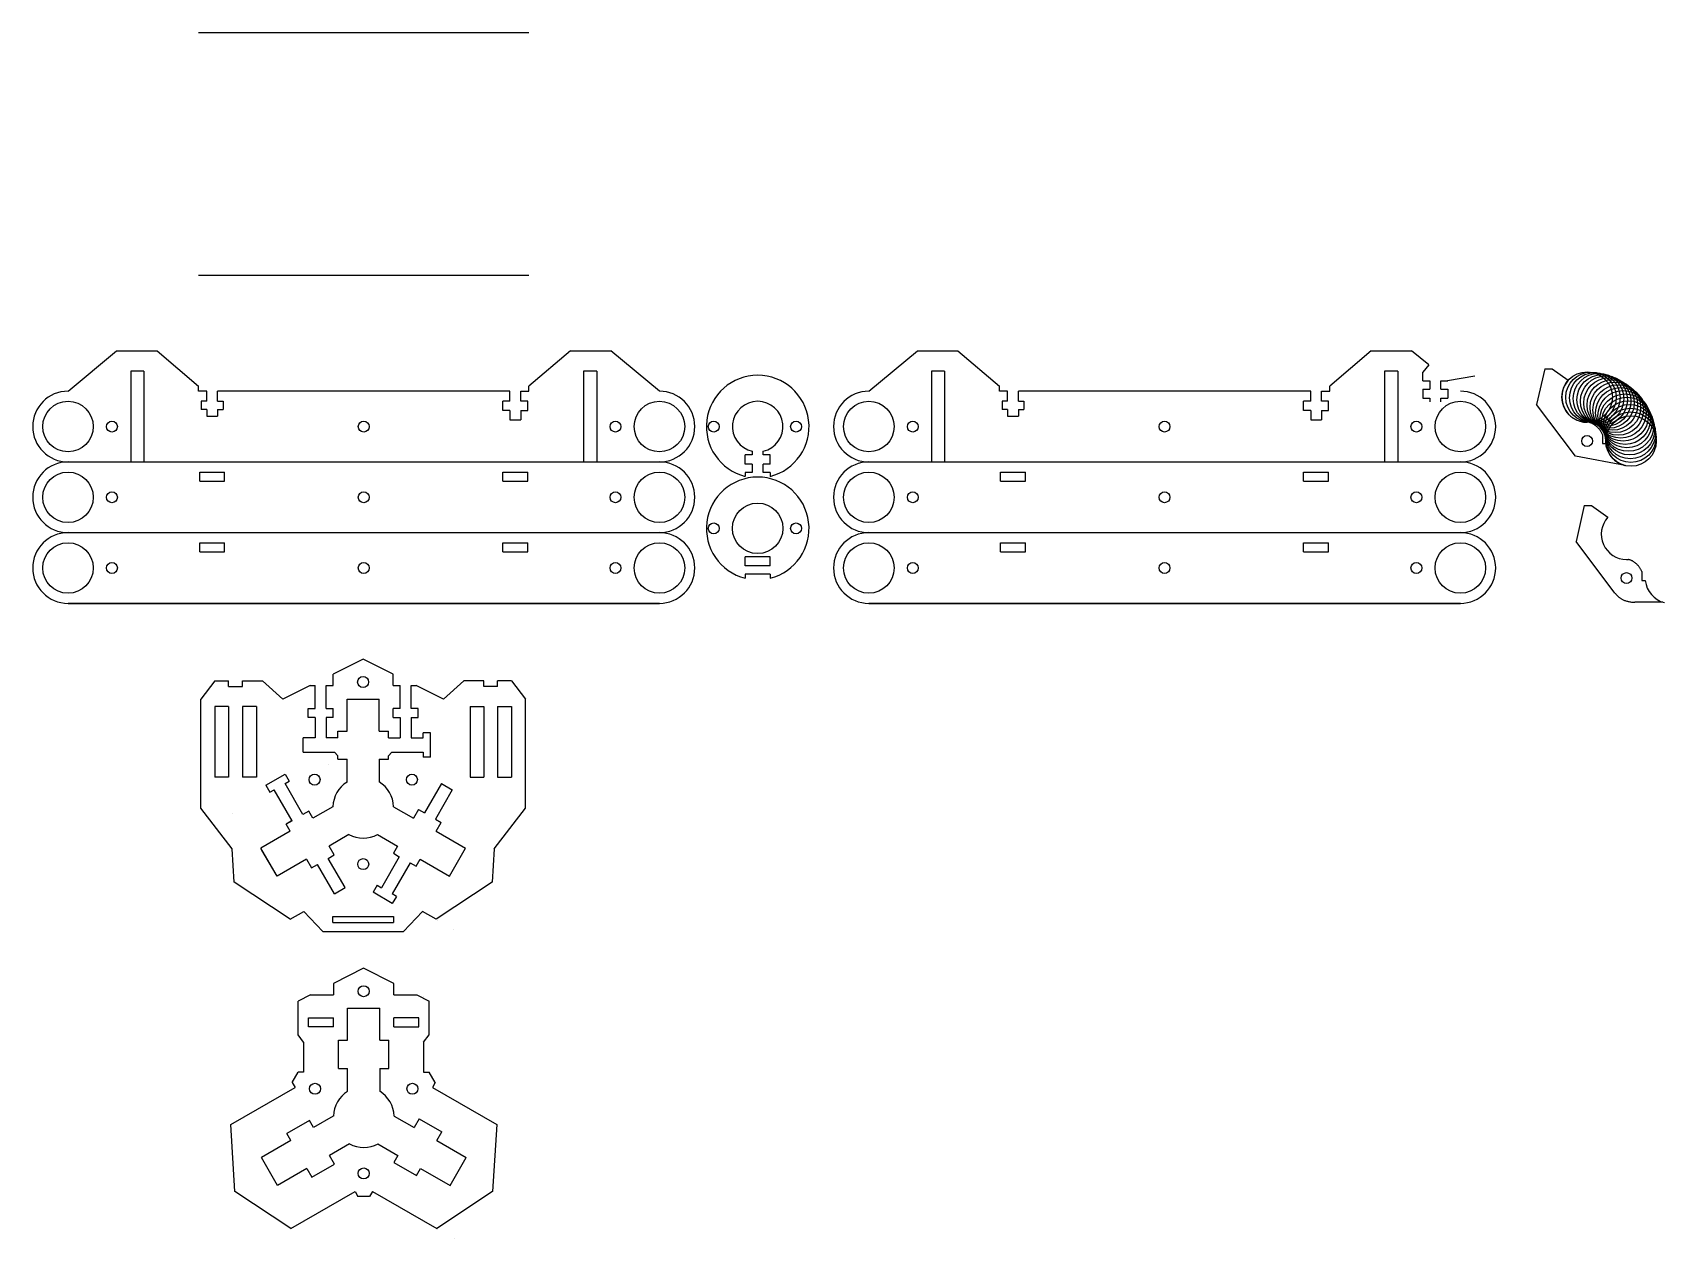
# Model space of a CAD drawing. Header units: inches. Extents: x 88.2 to 104.4, y 1.1 to 13.
import ezdxf

# ---------------------------------------------------------------- set-up
doc = ezdxf.new("R2010")
doc.units = ezdxf.units.IN
doc.header["$MEASUREMENT"] = 0
doc.layers.get('0').update_dxf_attribs({"lineweight": 25, "true_color": 0xffffff})

msp = doc.modelspace()

# ---------------------------------------------------------------- linework, layer by layer
for p, q in [((89.866, 13), (93.134, 13)), ((89.866, 10.6), (93.134, 10.6)), ((88.573, 9.45), (89.054, 9.85)), ((89.054, 9.85), (89.454, 9.85)), ((89.454, 9.85), (89.866, 9.5)), ((93.546, 9.85), (93.134, 9.5)), ((93.546, 9.85), (93.946, 9.85)), ((94.427, 9.45), (93.946, 9.85)), ((96.5, 9.45), (96.982, 9.85)), ((96.982, 9.85), (97.382, 9.85)), ((97.382, 9.85), (97.793, 9.5)), ((101.473, 9.85), (101.062, 9.5)), ((101.473, 9.85), (101.873, 9.85)), ((102.042, 9.71), (101.873, 9.85)), ((102.042, 9.71), (101.983, 9.637)), ((101.983, 9.554), (101.983, 9.637)), ((101.983, 9.554), (102.053, 9.554)), ((102.053, 9.554), (102.053, 9.471)), ((102.161, 9.554), (102.23, 9.554)), ((102.161, 9.471), (102.161, 9.554)), ((102.5, 9.6), (102.229, 9.554)), ((103.192, 9.673), (103.11, 9.32)), ((103.192, 9.673), (103.263, 9.673)), ((103.263, 9.673), (103.424, 9.559)), ((89.866, 9.45), (89.866, 9.5)), ((89.946, 9.45), (89.866, 9.45)), ((89.946, 9.35), (89.946, 9.45)), ((92.946, 9.45), (90.054, 9.45)), ((90.054, 9.35), (90.054, 9.45)), ((92.946, 9.35), (92.946, 9.45)), ((93.054, 9.45), (93.134, 9.45)), ((93.054, 9.35), (93.054, 9.45)), ((93.134, 9.45), (93.134, 9.5)), ((97.793, 9.45), (97.793, 9.5)), ((97.874, 9.45), (97.793, 9.45)), ((97.874, 9.35), (97.874, 9.45)), ((100.874, 9.45), (97.981, 9.45)), ((97.981, 9.35), (97.981, 9.45)), ((100.874, 9.35), (100.874, 9.45)), ((100.981, 9.45), (101.062, 9.45)), ((100.981, 9.35), (100.981, 9.45)), ((101.062, 9.45), (101.062, 9.5)), ((101.983, 9.471), (102.053, 9.471)), ((101.983, 9.471), (101.983, 9.38)), ((101.983, 9.38), (102.053, 9.38)), ((102.053, 9.38), (102.053, 9.344)), ((102.161, 9.471), (102.23, 9.471)), ((102.161, 9.38), (102.23, 9.38)), ((102.161, 9.344), (102.161, 9.38)), ((102.23, 9.471), (102.23, 9.38)), ((89.946, 9.35), (89.892, 9.35)), ((89.892, 9.35), (89.892, 9.269)), ((89.946, 9.269), (89.892, 9.269)), ((89.946, 9.269), (89.946, 9.204)), ((90.054, 9.35), (90.108, 9.35)), ((90.054, 9.269), (90.054, 9.204)), ((90.054, 9.269), (90.108, 9.269)), ((90.108, 9.35), (90.108, 9.269)), ((92.877, 9.258), (92.877, 9.35)), ((92.946, 9.35), (92.877, 9.35)), ((92.946, 9.258), (92.877, 9.258)), ((92.946, 9.258), (92.946, 9.166)), ((93.123, 9.35), (93.054, 9.35)), ((93.054, 9.258), (93.054, 9.166)), ((93.054, 9.258), (93.123, 9.258)), ((93.123, 9.258), (93.123, 9.35)), ((97.874, 9.35), (97.82, 9.35)), ((97.82, 9.35), (97.82, 9.269)), ((97.874, 9.269), (97.82, 9.269)), ((97.874, 9.269), (97.874, 9.204)), ((97.981, 9.35), (98.035, 9.35)), ((97.981, 9.269), (97.981, 9.204)), ((97.981, 9.269), (98.035, 9.269)), ((98.035, 9.35), (98.035, 9.269)), ((100.804, 9.258), (100.804, 9.35)), ((100.874, 9.35), (100.804, 9.35)), ((100.874, 9.258), (100.804, 9.258)), ((100.874, 9.258), (100.874, 9.166)), ((101.051, 9.35), (100.981, 9.35)), ((100.981, 9.258), (100.981, 9.166)), ((100.981, 9.258), (101.051, 9.258)), ((101.051, 9.258), (101.051, 9.35)), ((103.496, 8.808), (103.11, 9.32)), ((89.946, 9.204), (90.054, 9.204)), ((92.946, 9.166), (93.054, 9.166)), ((97.874, 9.204), (97.981, 9.204)), ((100.874, 9.166), (100.981, 9.166)), ((103.628, 9.142), (103.604, 9.142)), ((103.761, 9.023), (103.763, 8.933)), ((103.763, 8.933), (103.796, 8.933)), ((88.573, 8.75), (94.427, 8.75)), ((88.573, 8.75), (94.427, 8.75)), ((96.5, 8.75), (102.355, 8.75)), ((96.5, 8.75), (102.355, 8.75)), ((103.985, 8.714), (103.496, 8.808)), ((103.582, 8.317), (103.5, 7.963)), ((103.582, 8.317), (103.653, 8.317)), ((103.653, 8.317), (103.814, 8.202)), ((88.573, 8.05), (94.427, 8.05)), ((88.573, 8.05), (94.427, 8.05)), ((96.5, 8.05), (102.355, 8.05)), ((96.5, 8.05), (102.355, 8.05)), ((103.886, 7.452), (103.5, 7.963)), ((104, 7.785), (104.018, 7.785)), ((104.151, 7.666), (104.153, 7.576)), ((104.153, 7.576), (104.186, 7.576)), ((94.427, 7.35), (88.573, 7.35)), ((88.573, 7.35), (94.427, 7.35)), ((102.355, 7.35), (96.5, 7.35)), ((96.5, 7.35), (102.355, 7.35)), ((104.361, 7.361), (104.082, 7.361))]:
    msp.add_line(p, q)
at = {"color": 6, "true_color": 0xff00ff}
for p, q in [((89.323, 9.65), (89.193, 9.65)), ((89.193, 9.65), (89.193, 8.75)), ((89.323, 9.65), (89.323, 8.75)), ((93.807, 9.65), (93.677, 9.65)), ((93.677, 9.65), (93.677, 8.75)), ((93.807, 9.65), (93.807, 8.75)), ((97.25, 9.65), (97.12, 9.65)), ((97.12, 9.65), (97.12, 8.75)), ((97.25, 9.65), (97.25, 8.75)), ((101.735, 9.65), (101.605, 9.65)), ((101.605, 9.65), (101.605, 8.75)), ((101.735, 9.65), (101.735, 8.75)), ((90.163, 6.328), (90.027, 6.328)), ((90.027, 6.328), (90.027, 5.628)), ((90.163, 6.328), (90.163, 5.628)), ((90.437, 6.328), (90.3, 6.328)), ((90.3, 6.328), (90.3, 5.628)), ((90.437, 6.328), (90.437, 5.628)), ((92.552, 6.328), (92.689, 6.328)), ((92.552, 6.328), (92.552, 5.628)), ((92.689, 6.328), (92.689, 5.628)), ((92.825, 6.328), (92.962, 6.328)), ((92.825, 6.328), (92.825, 5.628)), ((92.825, 6.328), (92.825, 5.628)), ((92.825, 6.328), (92.825, 5.628)), ((92.962, 6.328), (92.962, 5.628)), ((90.163, 5.628), (90.027, 5.628)), ((90.437, 5.628), (90.3, 5.628)), ((92.552, 5.628), (92.689, 5.628)), ((92.825, 5.628), (92.962, 5.628)), ((90.954, 3.157), (90.954, 3.248)), ((90.954, 3.248), (91.2, 3.248)), ((91.2, 3.157), (91.2, 3.248)), ((91.798, 3.157), (91.798, 3.248)), ((92.044, 3.248), (91.798, 3.248)), ((92.044, 3.157), (92.044, 3.248)), ((91.2, 3.157), (90.954, 3.157)), ((91.798, 3.157), (92.044, 3.157))]:
    msp.add_line(p, q, dxfattribs=at)
at = {"color": 7, "true_color": 0x000000}
for p, q in [((95.346, 8.82), (95.277, 8.82)), ((95.277, 8.728), (95.277, 8.82)), ((95.346, 8.728), (95.277, 8.728)), ((95.346, 8.855), (95.346, 8.82)), ((95.346, 8.728), (95.346, 8.645)), ((95.454, 8.82), (95.454, 8.855)), ((95.523, 8.82), (95.454, 8.82)), ((95.523, 8.728), (95.454, 8.728)), ((95.454, 8.645), (95.454, 8.728)), ((95.523, 8.728), (95.523, 8.82)), ((95.277, 8.645), (95.277, 8.608)), ((95.346, 8.645), (95.277, 8.645)), ((95.523, 8.645), (95.454, 8.645)), ((95.523, 8.645), (95.523, 8.608)), ((95.277, 7.638), (95.277, 7.6)), ((95.523, 7.638), (95.277, 7.638)), ((95.523, 7.638), (95.523, 7.6))]:
    msp.add_line(p, q, dxfattribs=at)
at = {"color": 3, "true_color": 0x00ff00}
for p, q in [((89.877, 8.65), (90.123, 8.65)), ((89.877, 8.558), (89.877, 8.65)), ((90.123, 8.558), (90.123, 8.65)), ((92.877, 8.65), (93.123, 8.65)), ((92.877, 8.558), (92.877, 8.65)), ((93.123, 8.558), (93.123, 8.65)), ((97.804, 8.65), (98.051, 8.65)), ((97.804, 8.558), (97.804, 8.65)), ((98.051, 8.558), (98.051, 8.65)), ((100.804, 8.65), (101.051, 8.65)), ((100.804, 8.558), (100.804, 8.65)), ((101.051, 8.558), (101.051, 8.65)), ((89.877, 8.558), (90.123, 8.558)), ((92.877, 8.558), (93.123, 8.558)), ((97.804, 8.558), (98.051, 8.558)), ((100.804, 8.558), (101.051, 8.558)), ((89.877, 7.95), (90.123, 7.95)), ((89.877, 7.859), (89.877, 7.95)), ((90.123, 7.859), (90.123, 7.95)), ((92.877, 7.95), (93.123, 7.95)), ((92.877, 7.859), (92.877, 7.95)), ((93.123, 7.859), (93.123, 7.95)), ((97.804, 7.95), (98.051, 7.95)), ((97.804, 7.859), (97.804, 7.95)), ((98.051, 7.859), (98.051, 7.95)), ((100.804, 7.95), (101.051, 7.95)), ((100.804, 7.859), (100.804, 7.95)), ((101.051, 7.859), (101.051, 7.95)), ((89.877, 7.859), (90.123, 7.859)), ((92.877, 7.859), (93.123, 7.859)), ((95.523, 7.812), (95.277, 7.812)), ((95.277, 7.721), (95.277, 7.812)), ((95.523, 7.721), (95.523, 7.812)), ((97.804, 7.859), (98.051, 7.859)), ((100.804, 7.859), (101.051, 7.859)), ((95.523, 7.721), (95.277, 7.721)), ((90.027, 6.583), (89.889, 6.4)), ((90.027, 6.583), (90.163, 6.583)), ((90.163, 6.528), (90.163, 6.583)), ((90.163, 6.528), (90.163, 6.583)), ((90.163, 6.528), (90.3, 6.528)), ((90.3, 6.528), (90.3, 6.583)), ((90.3, 6.583), (90.499, 6.583)), ((90.698, 6.4), (90.499, 6.583)), ((90.969, 6.536), (90.698, 6.4)), ((90.969, 6.536), (91.018, 6.536)), ((91.018, 6.31), (91.018, 6.536)), ((91.971, 6.31), (91.971, 6.536)), ((91.971, 6.536), (92.02, 6.536)), ((92.291, 6.4), (92.02, 6.536)), ((92.291, 6.4), (92.49, 6.583)), ((92.689, 6.583), (92.49, 6.583)), ((92.689, 6.528), (92.689, 6.583)), ((92.825, 6.528), (92.689, 6.528)), ((92.962, 6.583), (92.825, 6.583)), ((92.825, 6.528), (92.825, 6.583)), ((92.825, 6.528), (92.825, 6.583)), ((92.962, 6.583), (93.1, 6.4)), ((89.889, 5.322), (89.889, 6.4)), ((90.949, 6.219), (90.949, 6.31)), ((90.949, 6.31), (91.018, 6.31)), ((92.04, 6.31), (91.971, 6.31)), ((92.04, 6.219), (92.04, 6.31)), ((93.1, 5.323), (93.1, 6.4)), ((91.018, 6.219), (90.949, 6.219)), ((91.018, 6.219), (91.018, 6.02)), ((91.971, 6.219), (92.04, 6.219)), ((91.971, 6.219), (91.971, 6.02)), ((90.9, 5.875), (90.9, 6.02)), ((91.018, 6.02), (90.9, 6.02)), ((91.971, 6.02), (92.089, 6.02)), ((92.089, 6.02), (92.089, 6.069)), ((92.161, 6.069), (92.089, 6.069)), ((92.161, 5.826), (92.161, 6.069)), ((90.9, 5.875), (91.211, 5.875)), ((91.211, 5.875), (91.245, 5.841)), ((91.245, 5.807), (91.245, 5.841)), ((91.778, 5.875), (91.744, 5.841)), ((91.744, 5.807), (91.744, 5.841)), ((91.778, 5.875), (92.089, 5.875)), ((92.089, 5.875), (92.089, 5.826)), ((92.161, 5.826), (92.089, 5.826)), ((90.531, 5.55), (90.722, 5.66)), ((90.722, 5.66), (90.763, 5.589)), ((91.153, 5.75), (91.153, 5.75)), ((91.245, 5.807), (91.335, 5.807)), ((91.335, 5.58), (91.335, 5.807)), ((91.654, 5.807), (91.744, 5.807)), ((91.654, 5.807), (91.654, 5.582)), ((90.531, 5.55), (90.572, 5.479)), ((90.572, 5.479), (90.615, 5.504)), ((90.792, 5.197), (90.615, 5.504)), ((90.721, 5.565), (90.763, 5.589)), ((90.898, 5.258), (90.721, 5.565)), ((92.27, 5.565), (92.102, 5.275)), ((92.376, 5.503), (92.209, 5.214)), ((92.27, 5.565), (92.376, 5.503)), ((91.194, 5.336), (90.997, 5.222)), ((91.796, 5.336), (91.993, 5.222)), ((90.199, 4.92), (89.889, 5.322)), ((90.204, 5.267), (90.204, 5.267)), ((90.792, 5.197), (90.733, 5.163)), ((90.783, 5.192), (90.733, 5.163)), ((90.957, 5.292), (90.898, 5.258)), ((90.997, 5.222), (90.957, 5.292)), ((92.043, 5.309), (91.993, 5.222)), ((92.043, 5.309), (92.102, 5.275)), ((92.209, 5.214), (92.268, 5.18)), ((92.218, 5.093), (92.268, 5.18)), ((92.792, 4.92), (93.1, 5.323)), ((90.773, 5.093), (90.482, 4.925)), ((90.773, 5.093), (90.733, 5.163)), ((90.773, 5.093), (90.733, 5.163)), ((91.354, 5.06), (91.157, 4.946)), ((91.636, 5.06), (91.834, 4.946)), ((92.218, 5.093), (92.508, 4.925)), ((90.219, 4.589), (90.199, 4.92)), ((90.642, 4.649), (90.482, 4.925)), ((90.632, 4.666), (90.492, 4.908)), ((91.148, 4.825), (91.207, 4.859)), ((91.207, 4.859), (91.157, 4.946)), ((91.834, 4.946), (91.794, 4.876)), ((91.794, 4.876), (91.852, 4.842)), ((92.349, 4.649), (92.508, 4.925)), ((92.792, 4.92), (92.772, 4.589)), ((90.932, 4.817), (90.642, 4.649)), ((90.932, 4.817), (90.983, 4.73)), ((90.983, 4.73), (91.042, 4.764)), ((91.209, 4.474), (91.042, 4.764)), ((91.315, 4.536), (91.148, 4.825)), ((91.852, 4.842), (91.675, 4.535)), ((91.959, 4.781), (91.782, 4.474)), ((91.959, 4.781), (92.018, 4.747)), ((92.018, 4.747), (92.058, 4.816)), ((92.058, 4.816), (92.349, 4.649)), ((90.773, 4.223), (90.219, 4.589)), ((91.209, 4.474), (91.315, 4.536)), ((91.633, 4.56), (91.592, 4.489)), ((91.633, 4.56), (91.675, 4.535)), ((92.772, 4.589), (92.217, 4.223)), ((91.783, 4.378), (91.592, 4.489)), ((91.824, 4.449), (91.782, 4.474)), ((91.824, 4.449), (91.783, 4.378)), ((90.773, 4.223), (90.907, 4.3)), ((91.095, 4.1), (90.907, 4.3)), ((91.195, 4.19), (91.195, 4.25)), ((91.195, 4.25), (91.795, 4.25)), ((91.795, 4.25), (91.795, 4.19)), ((91.895, 4.1), (92.083, 4.3)), ((92.217, 4.223), (92.083, 4.3)), ((92.229, 4.215), (92.229, 4.215)), ((91.095, 4.1), (91.895, 4.1)), ((91.195, 4.19), (91.795, 4.19)), ((92.389, 4.125), (92.389, 4.125)), ((91.499, 3.737), (91.201, 3.588)), ((91.798, 3.587), (91.499, 3.737)), ((91.201, 3.588), (91.201, 3.474)), ((91.798, 3.474), (91.798, 3.587)), ((90.974, 3.474), (90.85, 3.412)), ((90.85, 3.079), (90.85, 3.412)), ((90.974, 3.474), (91.201, 3.474)), ((91.798, 3.474), (92.025, 3.474)), ((92.025, 3.474), (92.148, 3.412)), ((92.093, 3.455), (92.093, 3.455)), ((92.148, 3.079), (92.148, 3.412)), ((90.905, 3.007), (90.85, 3.079)), ((92.093, 3.007), (92.148, 3.079)), ((90.905, 3.007), (90.905, 2.708)), ((92.093, 3.007), (92.093, 2.708)), ((90.792, 2.607), (90.85, 2.708)), ((90.792, 2.607), (90.82, 2.558)), ((90.905, 2.708), (90.85, 2.708)), ((92.093, 2.708), (92.148, 2.708)), ((92.208, 2.607), (92.148, 2.708)), ((92.208, 2.607), (92.18, 2.558)), ((90.184, 2.191), (90.82, 2.558)), ((92.18, 2.558), (92.816, 2.19)), ((90.224, 1.527), (90.184, 2.191)), ((90.209, 2.205), (90.209, 2.205)), ((92.816, 2.19), (92.776, 1.527)), ((90.778, 1.161), (90.224, 1.527)), ((90.778, 1.161), (91.415, 1.528)), ((91.415, 1.528), (91.443, 1.479)), ((91.557, 1.479), (91.443, 1.479)), ((91.586, 1.528), (91.557, 1.479)), ((91.586, 1.528), (92.222, 1.161)), ((92.776, 1.527), (92.222, 1.161)), ((92.234, 1.154), (92.234, 1.154)), ((92.234, 1.154), (92.234, 1.154)), ((92.394, 1.063), (92.394, 1.063))]:
    msp.add_line(p, q, dxfattribs=at)
at = {"color": 1, "true_color": 0xff0000}
for p, q in [((91.494, 6.798), (91.196, 6.649)), ((91.793, 6.649), (91.494, 6.798)), ((91.196, 6.536), (91.196, 6.649)), ((91.793, 6.536), (91.793, 6.649)), ((91.127, 6.31), (91.127, 6.536)), ((91.127, 6.536), (91.196, 6.536)), ((91.793, 6.536), (91.862, 6.536)), ((91.862, 6.31), (91.862, 6.536)), ((91.127, 6.31), (91.196, 6.31)), ((91.196, 6.219), (91.196, 6.31)), ((91.335, 6.402), (91.654, 6.402)), ((91.335, 6.086), (91.335, 6.402)), ((91.654, 6.086), (91.654, 6.402)), ((91.793, 6.219), (91.793, 6.31)), ((91.862, 6.31), (91.793, 6.31)), ((91.196, 6.219), (91.127, 6.219)), ((91.127, 6.219), (91.127, 6.02)), ((91.793, 6.219), (91.862, 6.219)), ((91.862, 6.219), (91.862, 6.02)), ((91.245, 6.02), (91.129, 6.02)), ((91.245, 6.02), (91.245, 6.086)), ((91.245, 6.086), (91.335, 6.086)), ((91.654, 6.086), (91.744, 6.086)), ((91.744, 6.02), (91.744, 6.086)), ((91.744, 6.02), (91.862, 6.02)), ((91.34, 3.341), (91.659, 3.341)), ((91.34, 3.025), (91.34, 3.341)), ((91.659, 3.025), (91.659, 3.341)), ((91.25, 2.958), (91.25, 3.025)), ((91.25, 2.746), (91.25, 3.025)), ((91.25, 3.025), (91.34, 3.025)), ((91.659, 3.025), (91.749, 3.025)), ((91.749, 2.746), (91.749, 3.025)), ((91.25, 2.746), (91.34, 2.746)), ((91.34, 2.519), (91.34, 2.746)), ((91.659, 2.746), (91.749, 2.746)), ((91.659, 2.746), (91.659, 2.52)), ((91.199, 2.274), (91.002, 2.161)), ((91.801, 2.274), (91.998, 2.161)), ((90.962, 2.23), (90.738, 2.101)), ((90.778, 2.031), (90.738, 2.101)), ((90.778, 2.031), (90.738, 2.101)), ((91.002, 2.161), (90.962, 2.23)), ((92.048, 2.247), (91.998, 2.161)), ((92.048, 2.247), (92.272, 2.118)), ((92.222, 2.031), (92.272, 2.118)), ((90.778, 2.031), (90.487, 1.863)), ((91.359, 1.998), (91.162, 1.885)), ((91.641, 1.998), (91.839, 1.884)), ((92.222, 2.031), (92.513, 1.863)), ((90.646, 1.587), (90.487, 1.863)), ((90.987, 1.668), (91.212, 1.798)), ((91.212, 1.798), (91.162, 1.885)), ((91.839, 1.884), (91.798, 1.815)), ((91.798, 1.815), (92.023, 1.685)), ((92.354, 1.587), (92.513, 1.863)), ((90.937, 1.755), (90.646, 1.587)), ((90.937, 1.755), (90.987, 1.668)), ((92.023, 1.685), (92.063, 1.755)), ((92.063, 1.755), (92.354, 1.587))]:
    msp.add_line(p, q, dxfattribs=at)
at = {"color": 3, "true_color": 0x00ff00}
for centre, radius in [((103.61, 9.392), 0.25), ((103.648, 9.39), 0.25), ((103.686, 9.385), 0.25), ((103.723, 9.377), 0.25), ((103.759, 9.365), 0.25), ((103.794, 9.351), 0.25), ((103.827, 9.333), 0.25), ((103.86, 9.313), 0.25), ((103.89, 9.29), 0.25), ((103.918, 9.264), 0.25), ((103.943, 9.236), 0.25), ((103.966, 9.206), 0.25), ((103.987, 9.174), 0.25), ((104.004, 9.141), 0.25), ((88.573, 9.1), 0.25), ((94.427, 9.1), 0.25), ((96.5, 9.1), 0.25), ((102.355, 9.1), 0.25), ((104.019, 9.105), 0.25), ((104.03, 9.069), 0.25), ((104.038, 9.032), 0.25), ((104.043, 8.995), 0.25), ((104.045, 8.957), 0.25), ((89.008, 9.1), 0.0539), ((91.5, 9.1), 0.0539), ((93.992, 9.1), 0.0539), ((94.965, 9.1), 0.0539), ((95.78, 9.1), 0.0539), ((96.935, 9.1), 0.0539), ((99.427, 9.1), 0.0539), ((101.92, 9.1), 0.0539), ((88.573, 8.4), 0.25), ((94.427, 8.4), 0.25), ((96.5, 8.4), 0.25), ((102.355, 8.4), 0.25), ((89.008, 8.4), 0.0539), ((91.5, 8.4), 0.0539), ((93.992, 8.4), 0.0539), ((96.935, 8.4), 0.0539), ((99.427, 8.4), 0.0539), ((101.92, 8.4), 0.0539), ((95.4, 8.092), 0.25), ((94.965, 8.092), 0.0539), ((95.78, 8.092), 0.0539), ((88.573, 7.7), 0.25), ((94.427, 7.7), 0.25), ((96.5, 7.7), 0.25), ((102.355, 7.7), 0.25), ((89.008, 7.7), 0.0539), ((91.5, 7.7), 0.0539), ((93.992, 7.7), 0.0539), ((96.935, 7.7), 0.0539), ((99.427, 7.7), 0.0539), ((101.92, 7.7), 0.0539)]:
    msp.add_circle(centre, radius, dxfattribs=at)
for centre in [(103.61, 8.957), (104, 7.6)]:
    msp.add_circle(centre, 0.0539)
at = {"color": 6, "true_color": 0xff00ff}
for centre in [(91.494, 6.571), (91.013, 5.605), (91.977, 5.605), (91.495, 4.768), (91.499, 3.51), (91.018, 2.544), (91.982, 2.544), (91.5, 1.706)]:
    msp.add_circle(centre, 0.0545, dxfattribs=at)
at = {"color": 7, "true_color": 0x000000}
for centre, radius, start, end in [((95.4, 9.1), 0.508, 284.0571, 255.9429), ((95.4, 9.1), 0.25, 282.4195, 257.5805), ((104.045, 8.957), 0.25, 185.5208, 256.0332), ((95.4, 8.092), 0.508, 284.0571, 255.9429), ((104.435, 7.6), 0.25, 185.5208, 256.0332)]:
    msp.add_arc(centre, radius, start, end, dxfattribs=at)
for centre, radius, start, end in [((103.61, 9.392), 0.25, 138.1326, 270), ((88.573, 9.1), 0.35, 90, 270), ((94.427, 9.1), 0.35, 270, 90), ((96.5, 9.1), 0.35, 90, 270), ((102.355, 9.1), 0.35, 270, 90), ((88.573, 8.4), 0.35, 90, 270), ((94.427, 8.4), 0.35, 270, 90), ((96.5, 8.4), 0.35, 90, 270), ((102.355, 8.4), 0.35, 270, 90), ((104, 8.035), 0.25, 138.1326, 270), ((88.573, 7.7), 0.35, 90, 270), ((94.427, 7.7), 0.35, 270, 90), ((96.5, 7.7), 0.35, 90, 270), ((102.355, 7.7), 0.35, 270, 90)]:
    msp.add_arc(centre, radius, start, end)
at = {"color": 3, "true_color": 0x00ff00}
for start, end in [(122.1565, 178.0105), (1.9895, 58.2466), (241.9895, 298.0105)]:
    msp.add_arc((91.495, 5.326), 0.301, start, end, dxfattribs=at)
at = {"color": 1, "true_color": 0xff0000}
for start, end in [(122.1565, 178.0105), (1.9895, 58.2466), (241.9895, 298.0105)]:
    msp.add_arc((91.5, 2.264), 0.301, start, end, dxfattribs=at)
for points in [[(103.761, 9.023), (103.718, 9.116), (103.628, 9.142)], [(104.151, 7.666), (104.108, 7.76), (104.018, 7.785)], [(103.886, 7.452), (103.952, 7.363), (104.082, 7.361)]]:
    msp.add_open_spline(points, degree=2)

doc.saveas('drawing.dxf')
